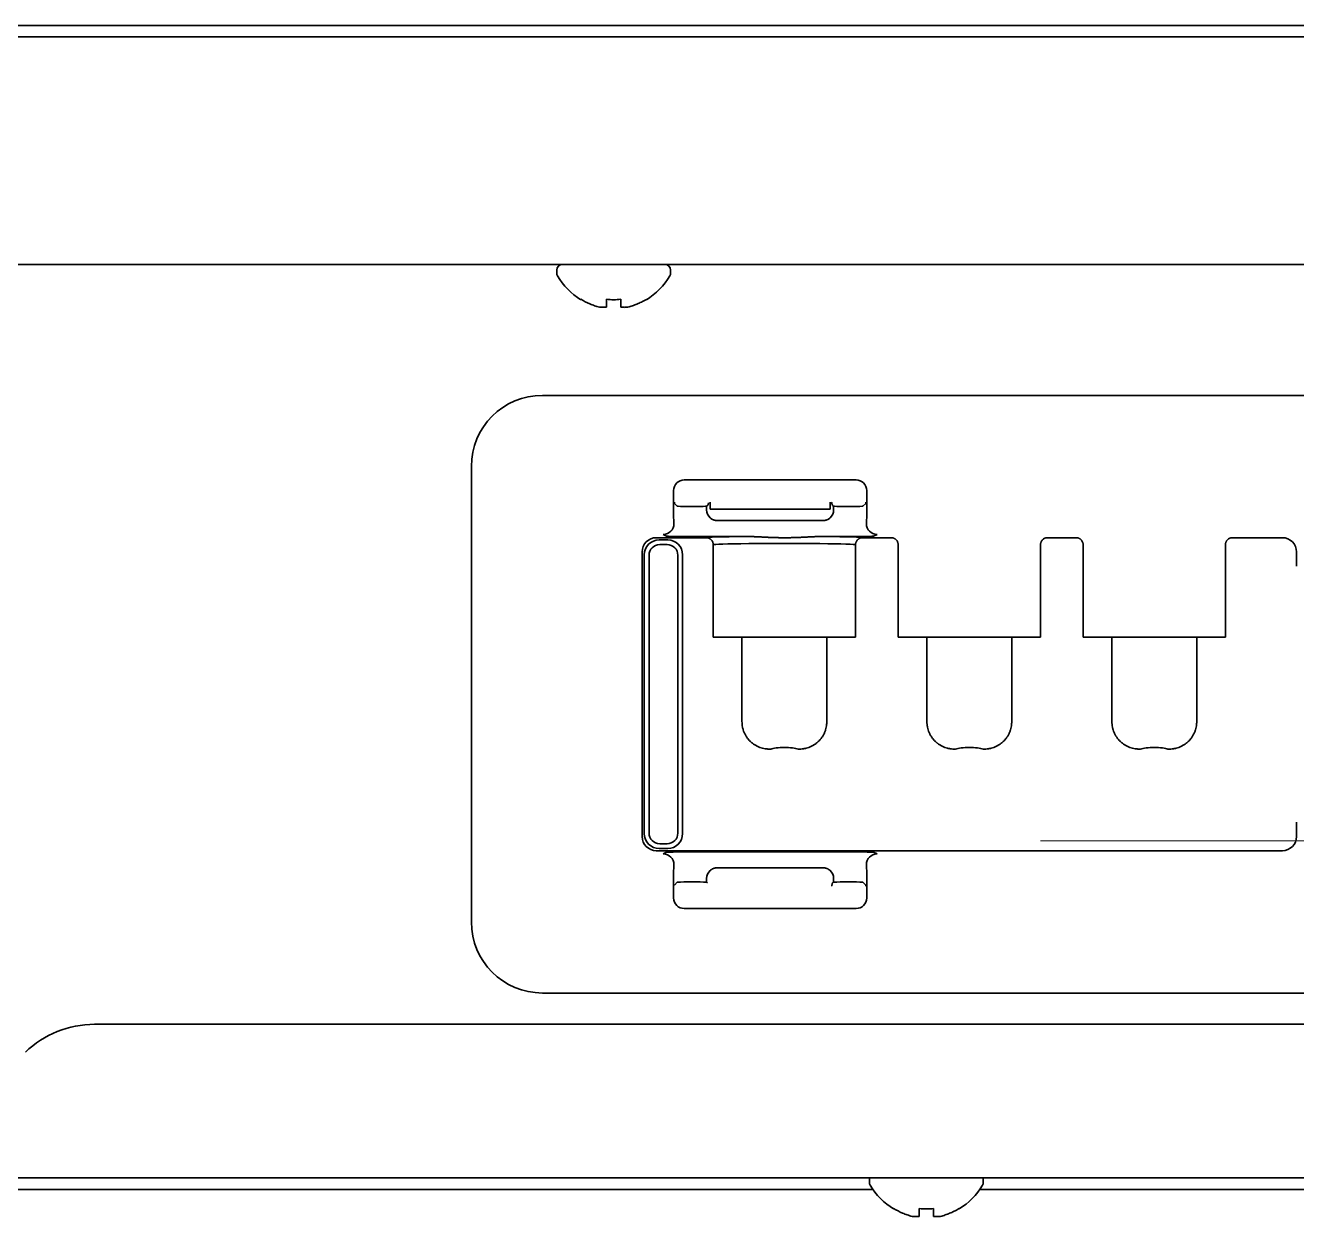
# Model space of a CAD drawing. Extents: x 6569 to 10251, y -294 to 3100.
# Drawn here: x 8892.7 to 8982.1, y 2166.4 to 2250.1 of the extents above; entities that cross this region are included whole.
import ezdxf

# ---------------------------------------------------------------- set-up
doc = ezdxf.new("R2010")
doc.units = 0
doc.header["$LTSCALE"] = 5
doc.layers.get('0').update_dxf_attribs({"linetype": 'CONTINUOUS', "lineweight": 0})
doc.layers.add('1', color=7, linetype='CONTINUOUS', true_color=0xffffff)

msp = doc.modelspace()

# ---------------------------------------------------------------- linework, layer by layer
at = {"color": 1}
msp.add_line((8964.064, 2192.826), (9064.064, 2192.826), dxfattribs=at)
at = {"layer": '1', "color": 7, "linetype": 'Continuous', "lineweight": 35}
for p, q in [((8825.064, 2250.126), (9047.264, 2250.126)), ((8825.064, 2249.326), (9047.264, 2249.326)), ((8823.064, 2233.326), (9048.264, 2233.326)), ((8930.064, 2232.926), (8930.064, 2232.726)), ((8938.064, 2232.726), (8938.064, 2232.926)), ((8931.764, 2230.848), (8931.764, 2230.881)), ((8936.364, 2230.881), (8936.364, 2230.848)), ((8929.064, 2224.126), (8989.064, 2224.126)), ((8924.064, 2187.126), (8924.064, 2219.126)), ((8939.025, 2218.188), (8951.104, 2218.188)), ((8938.275, 2215.853), (8938.275, 2217.439)), ((8938.346, 2216.537), (8938.339, 2216.626)), ((8940.842, 2216.626), (8940.842, 2216.126)), ((8949.287, 2216.126), (8949.287, 2216.626)), ((8951.789, 2216.626), (8951.783, 2216.537)), ((8951.853, 2217.439), (8951.853, 2215.853)), ((8938.346, 2216.537), (8938.539, 2216.343)), ((8939.848, 2216.318), (8939.289, 2216.318)), ((8940.671, 2216.389), (8940.602, 2216.343)), ((8940.602, 2216.343), (8940.602, 2216.076)), ((8940.842, 2216.126), (8940.868, 2216.126)), ((8940.868, 2216.126), (8941.617, 2216.126)), ((8948.512, 2216.126), (8941.617, 2216.126)), ((8948.512, 2216.126), (8949.261, 2216.126)), ((8949.287, 2216.126), (8949.261, 2216.126)), ((8949.527, 2216.343), (8949.458, 2216.389)), ((8949.527, 2216.076), (8949.527, 2216.343)), ((8950.84, 2216.318), (8950.281, 2216.318)), ((8951.783, 2216.537), (8951.59, 2216.343)), ((8941.352, 2215.326), (8941.617, 2215.326)), ((8941.617, 2215.326), (8948.512, 2215.326)), ((8948.512, 2215.326), (8948.777, 2215.326)), ((8940.564, 2214.126), (8937.064, 2214.126)), ((8937.862, 2213.973), (8937.267, 2213.973)), ((8937.79, 2214.235), (8937.552, 2214.353)), ((8943.329, 2214.209), (8939.289, 2214.209)), ((8950.84, 2214.209), (8948.799, 2214.209)), ((8953.564, 2214.126), (8951.564, 2214.126)), ((8952.577, 2214.353), (8952.339, 2214.235)), ((8966.564, 2214.126), (8964.564, 2214.126)), ((8981.064, 2214.126), (8977.564, 2214.126)), ((8936.064, 2213.126), (8936.064, 2193.126)), ((8937.827, 2213.639), (8937.301, 2213.639)), ((8941.064, 2207.128), (8941.064, 2213.626)), ((8951.064, 2207.128), (8951.064, 2213.626)), ((8954.064, 2207.128), (8954.064, 2213.626)), ((8964.064, 2207.128), (8964.064, 2213.626)), ((8967.064, 2207.128), (8967.064, 2213.626)), ((8977.064, 2207.128), (8977.064, 2213.626)), ((8982.064, 2212.126), (8982.064, 2213.126)), ((8936.217, 2212.923), (8936.217, 2193.329)), ((8936.551, 2212.889), (8936.551, 2193.363)), ((8938.577, 2193.363), (8938.577, 2212.889)), ((8938.912, 2193.329), (8938.912, 2212.923)), ((8941.064, 2207.128), (8951.064, 2207.128)), ((8943.085, 2207.128), (8943.085, 2201.203)), ((8949.044, 2207.128), (8949.044, 2201.203)), ((8954.064, 2207.128), (8964.064, 2207.128)), ((8956.085, 2201.203), (8956.085, 2207.128)), ((8962.044, 2207.128), (8962.044, 2201.203)), ((8967.064, 2207.128), (8977.064, 2207.128)), ((8969.085, 2201.203), (8969.085, 2207.128)), ((8975.044, 2201.203), (8975.044, 2207.128)), ((8982.064, 2193.126), (8982.064, 2194.126)), ((8937.301, 2192.613), (8937.827, 2192.613)), ((8937.064, 2192.126), (8981.064, 2192.126)), ((8937.267, 2192.279), (8937.862, 2192.279)), ((8937.552, 2191.899), (8937.79, 2192.018)), ((8939.289, 2192.043), (8950.84, 2192.043)), ((8952.339, 2192.018), (8952.577, 2191.899)), ((8941.617, 2190.926), (8941.352, 2190.926)), ((8948.512, 2190.926), (8941.617, 2190.926)), ((8948.777, 2190.926), (8948.512, 2190.926)), ((8938.275, 2188.814), (8938.275, 2190.399)), ((8938.346, 2189.715), (8938.539, 2189.909)), ((8939.853, 2189.934), (8939.289, 2189.934)), ((8940.602, 2190.176), (8940.602, 2189.909)), ((8940.602, 2189.909), (8940.671, 2189.863)), ((8949.458, 2189.863), (8949.527, 2189.909)), ((8949.527, 2189.909), (8949.527, 2190.176)), ((8950.84, 2189.934), (8950.276, 2189.934)), ((8951.783, 2189.715), (8951.59, 2189.909)), ((8951.853, 2190.399), (8951.853, 2188.814)), ((8951.783, 2189.715), (8951.789, 2189.626)), ((8951.104, 2188.064), (8939.025, 2188.064)), ((8989.064, 2182.126), (8929.064, 2182.126)), ((8897.579, 2179.926), (9047.164, 2179.926)), ((8606.764, 2169.126), (9048.164, 2169.126)), ((8952.044, 2169.026), (8952.044, 2168.826)), ((8960.044, 2168.826), (8960.044, 2169.026)), ((8952.282, 2168.326), (8720.137, 2168.326)), ((9053.364, 2168.326), (8959.799, 2168.326)), ((8953.744, 2166.948), (8953.744, 2166.981)), ((8958.344, 2166.981), (8958.344, 2166.948))]:
    msp.add_line(p, q, dxfattribs=at)
for centre, radius, start, end in [((8930.464, 2232.926), 0.4, 90, 180), ((8930.464, 2232.726), 0.4, 180, 210.30118), ((8937.664, 2232.926), 0.4, 0, 90), ((8937.664, 2232.726), 0.4, 329.69882, 0), ((8934.263, 2234.946), 4.8, 210.30118, 238.62729), ((8933.865, 2234.946), 4.8, 301.37271, 329.69882), ((8929.064, 2219.126), 5, 90, 180), ((8937.064, 2213.126), 1, 90, 180), ((8981.064, 2213.126), 1, 0, 90), ((8937.064, 2193.126), 1, 180, 270), ((8981.064, 2193.126), 1, 270, 0), ((8929.064, 2187.126), 5, 180, 270), ((8897.579, 2172.926), 7, 90, 133.94552), ((8952.444, 2169.026), 0.4, 165.52136, 180), ((8952.444, 2168.826), 0.4, 180, 210.30118), ((8956.243, 2171.046), 4.8, 210.30118, 238.62729), ((8955.845, 2171.046), 4.8, 301.37271, 329.69882), ((8959.644, 2168.826), 0.4, 329.69882, 0), ((8959.644, 2169.026), 0.4, 0, 14.47864)]:
    msp.add_arc(centre, radius, start, end, dxfattribs=at)
for centre, major_axis, ratio, start_param, end_param in [((8939.027, 2217.437), (0.532, -0.532), 0.996359, 2.356803, 3.926382), ((8951.102, 2217.437), (-0.532, -0.532), 0.996359, 2.356803, 3.926382), ((8938.302, 2215.853), (0, -0.75), 0.034921, 4.712389, 6.265732), ((8939.289, 2216.344), (0.75, 0), 0.034921, 3.176499, 4.712389), ((8939.848, 2216.345), (0.755, 0), 0.034921, 4.712389, 6.230825), ((8941.355, 2216.076), (0.753, 0), 0.995884, 3.141593, 3.977903), ((8948.774, 2216.076), (0.753, 0), 0.995884, 5.446875, 6.283185), ((8950.281, 2216.345), (0.755, 0), 0.034921, 3.193953, 4.712389), ((8950.84, 2216.344), (0.75, 0), 0.034921, 4.712389, 6.248279), ((8951.827, 2215.853), (0, -0.75), 0.034921, 0.017453, 1.570796), ((8937.552, 2215.103), (-0.335, -0.671), 0.999239, 0.46383, 2.034018), ((8952.577, 2215.103), (0.335, -0.671), 0.999239, 4.249168, 5.819355), ((8937.267, 2212.923), (-0.743, 0.743), 0.999695, 5.497939, 7.068431), ((8939.289, 2214.235), (1.5, 0), 0.017455, 3.176499, 4.712389), ((8937.861, 2212.923), (0.743, 0.743), 0.999695, 5.497939, 7.068431), ((8946.064, 2214.126), (5.5, 0), 0.017455, 2.091232, 3.140006), ((8946.064, 2214.126), (5.5, 0), 0.017455, 0.001587, 1.050361), ((8950.84, 2214.235), (1.5, 0), 0.017455, 4.712389, 6.248279), ((8937.301, 2212.889), (0.53, 0.53), 0.999695, 0.78555, 2.356042), ((8937.827, 2212.889), (0.53, -0.53), 0.999695, 0.78555, 2.356042), ((8946.064, 2213.626), (5, 0), 0.019201, 0, 3.141593), ((8946.064, 2199.187), (1.074, 0), 0.176327, 0.462409, 2.679184), ((8959.064, 2199.187), (1.074, 0), 0.176327, 0.462409, 2.679184), ((8972.064, 2199.187), (1.074, 0), 0.176327, 0.462409, 2.679184), ((8937.267, 2193.329), (-0.743, -0.743), 0.999695, 5.497939, 7.068431), ((8937.301, 2193.363), (-0.53, 0.53), 0.999695, 0.78555, 2.356042), ((8937.827, 2193.363), (-0.53, -0.53), 0.999695, 0.78555, 2.356042), ((8937.861, 2193.329), (0.743, -0.743), 0.999695, 5.497939, 7.068431), ((8937.552, 2191.149), (-0.335, 0.671), 0.999239, 4.249168, 5.819355), ((8939.289, 2192.017), (1.5, 0), 0.017455, 1.570796, 3.106686), ((8950.84, 2192.017), (1.5, 0), 0.017455, 0.034907, 1.570796), ((8952.577, 2191.149), (0.335, 0.671), 0.999239, 0.46383, 2.034018), ((8938.302, 2190.399), (0, -0.75), 0.034921, 3.159046, 4.712389), ((8941.355, 2190.176), (0.753, 0), 0.995902, 2.301583, 3.141593), ((8948.774, 2190.176), (0.753, 0), 0.995902, 0, 0.84001), ((8951.827, 2190.399), (0, -0.75), 0.034921, 1.570796, 3.124139), ((8939.289, 2189.908), (0.75, 0), 0.034921, 1.570796, 3.106686), ((8939.853, 2189.908), (0.75, 0), 0.034921, 0.05236, 1.570796), ((8950.276, 2189.908), (0.75, 0), 0.034921, 1.570796, 3.089233), ((8950.84, 2189.908), (0.75, 0), 0.034921, 0.034907, 1.570796), ((8939.027, 2188.815), (-0.532, -0.532), 0.996359, 5.498396, 7.067974), ((8951.102, 2188.815), (0.532, -0.532), 0.996359, 5.498396, 7.067974)]:
    msp.add_ellipse(centre, major_axis=major_axis, ratio=ratio, start_param=start_param, end_param=end_param, dxfattribs=at)
for points, knots in [([(8931.764, 2230.881), (8931.967, 2230.757), (8932.177, 2230.649), (8932.502, 2230.511), (8932.612, 2230.469), (8932.836, 2230.393), (8932.949, 2230.36), (8933.064, 2230.33)], [0, 0, 0, 0, 0.5, 0.5, 0.75, 0.75, 1, 1, 1, 1]), ([(8934.564, 2230.881), (8934.564, 2230.757), (8934.564, 2230.649), (8934.564, 2230.511), (8934.564, 2230.469), (8934.564, 2230.393), (8934.564, 2230.36), (8934.564, 2230.33)], [0, 0, 0, 0, 0.5, 0.5, 0.75, 0.75, 1, 1, 1, 1]), ([(8949.458, 2216.389), (8949.45, 2216.394), (8949.443, 2216.405), (8949.428, 2216.438), (8949.421, 2216.461), (8949.41, 2216.502), (8949.407, 2216.517), (8949.399, 2216.55), (8949.396, 2216.567), (8949.39, 2216.597), (8949.388, 2216.609), (8949.385, 2216.622)], [0, 0, 0, 0, 0.301376, 0.301376, 0.602751, 0.602751, 0.753439, 0.753439, 0.904127, 0.904127, 1, 1, 1, 1]), ([(8940.736, 2216.584), (8940.736, 2216.583), (8940.732, 2216.562), (8940.723, 2216.522), (8940.711, 2216.471), (8940.697, 2216.43), (8940.684, 2216.402), (8940.675, 2216.392), (8940.671, 2216.389)], [0, 0, 0, 0, 0.005451, 0.204361, 0.403271, 0.60218, 0.80109, 1, 1, 1, 1]), ([(8940.85, 2215.519), (8940.867, 2215.504), (8940.885, 2215.489), (8940.922, 2215.462), (8940.941, 2215.449), (8941, 2215.413), (8941.041, 2215.393), (8941.094, 2215.372), (8941.105, 2215.368), (8941.127, 2215.361), (8941.16, 2215.351), (8941.193, 2215.343), (8941.26, 2215.33), (8941.306, 2215.326), (8941.352, 2215.326)], [0, 0, 0, 0, 0.125, 0.125, 0.25, 0.25, 0.5, 0.5, 0.5625, 0.5625, 0.625, 0.75, 0.75, 1, 1, 1, 1]), ([(8948.783, 2215.326), (8948.794, 2215.326), (8948.806, 2215.327), (8948.828, 2215.328), (8948.84, 2215.329), (8948.874, 2215.332), (8948.918, 2215.339), (8948.973, 2215.352), (8949.005, 2215.362), (8949.027, 2215.369), (8949.038, 2215.373), (8949.091, 2215.394), (8949.131, 2215.414), (8949.189, 2215.449), (8949.207, 2215.462), (8949.244, 2215.49), (8949.261, 2215.504), (8949.278, 2215.519)], [0, 0, 0, 0, 0.0625, 0.0625, 0.125, 0.125, 0.25, 0.375, 0.4375, 0.4375, 0.5, 0.5, 0.75, 0.75, 0.875, 0.875, 1, 1, 1, 1]), ([(8941.064, 2213.626), (8941.064, 2213.659), (8941.061, 2213.692), (8941.052, 2213.739), (8941.048, 2213.755), (8941.038, 2213.787), (8941.033, 2213.802), (8941.014, 2213.848), (8940.998, 2213.876), (8940.971, 2213.917), (8940.961, 2213.93), (8940.941, 2213.956), (8940.93, 2213.968), (8940.895, 2214.003), (8940.87, 2214.023), (8940.829, 2214.051), (8940.815, 2214.059), (8940.786, 2214.075), (8940.756, 2214.089), (8940.726, 2214.1), (8940.694, 2214.109), (8940.678, 2214.113), (8940.63, 2214.123), (8940.597, 2214.126), (8940.564, 2214.126)], [0, 0, 0, 0, 0.125, 0.125, 0.1875, 0.1875, 0.25, 0.25, 0.375, 0.375, 0.4375, 0.4375, 0.5, 0.5, 0.625, 0.625, 0.6875, 0.6875, 0.75, 0.8125, 0.8125, 0.875, 0.875, 1, 1, 1, 1]), ([(8946.062, 2214.122), (8946.033, 2214.122), (8945.974, 2214.122), (8945.886, 2214.123), (8945.798, 2214.124), (8945.71, 2214.125), (8945.621, 2214.127), (8945.533, 2214.129), (8945.443, 2214.131), (8945.354, 2214.134), (8945.265, 2214.137), (8945.175, 2214.14), (8945.085, 2214.144), (8944.995, 2214.148), (8944.904, 2214.152), (8944.813, 2214.156), (8944.722, 2214.16), (8944.641, 2214.164), (8944.569, 2214.168), (8944.506, 2214.171), (8944.445, 2214.174), (8944.385, 2214.177), (8944.325, 2214.18), (8944.266, 2214.182), (8944.207, 2214.185), (8944.15, 2214.188), (8944.093, 2214.19), (8944.037, 2214.193), (8943.982, 2214.195), (8943.927, 2214.197), (8943.874, 2214.199), (8943.821, 2214.201), (8943.768, 2214.202), (8943.717, 2214.204), (8943.666, 2214.205), (8943.616, 2214.207), (8943.566, 2214.208), (8943.518, 2214.208), (8943.47, 2214.209), (8943.422, 2214.209), (8943.376, 2214.209), (8943.345, 2214.209), (8943.329, 2214.209)], [0, 0, 0, 0, 0.031567, 0.063213, 0.094945, 0.126766, 0.158683, 0.1907, 0.222824, 0.25506, 0.287412, 0.319888, 0.352493, 0.385232, 0.418112, 0.451138, 0.484317, 0.517655, 0.54066, 0.563411, 0.585907, 0.608148, 0.630137, 0.651871, 0.673353, 0.694581, 0.715557, 0.736281, 0.756752, 0.776972, 0.796939, 0.816655, 0.836119, 0.855332, 0.874294, 0.893005, 0.911465, 0.929673, 0.947631, 0.965338, 0.982794, 1, 1, 1, 1]), ([(8948.799, 2214.209), (8948.786, 2214.209), (8948.759, 2214.209), (8948.718, 2214.209), (8948.677, 2214.209), (8948.636, 2214.209), (8948.596, 2214.208), (8948.555, 2214.208), (8948.514, 2214.207), (8948.473, 2214.206), (8948.433, 2214.205), (8948.392, 2214.204), (8948.351, 2214.202), (8948.31, 2214.201), (8948.27, 2214.199), (8948.229, 2214.198), (8948.188, 2214.196), (8948.147, 2214.195), (8948.106, 2214.193), (8948.065, 2214.191), (8948.025, 2214.189), (8947.984, 2214.187), (8947.943, 2214.185), (8947.902, 2214.183), (8947.861, 2214.181), (8947.82, 2214.179), (8947.779, 2214.177), (8947.738, 2214.175), (8947.697, 2214.173), (8947.656, 2214.171), (8947.615, 2214.169), (8947.573, 2214.167), (8947.532, 2214.165), (8947.491, 2214.163), (8947.45, 2214.161), (8947.409, 2214.159), (8947.367, 2214.157), (8947.326, 2214.155), (8947.284, 2214.153), (8947.243, 2214.151), (8947.202, 2214.149), (8947.16, 2214.147), (8947.118, 2214.145), (8947.077, 2214.144), (8947.035, 2214.142), (8946.993, 2214.14), (8946.952, 2214.139), (8946.91, 2214.137), (8946.868, 2214.136), (8946.826, 2214.135), (8946.784, 2214.133), (8946.742, 2214.132), (8946.7, 2214.131), (8946.658, 2214.13), (8946.616, 2214.129), (8946.573, 2214.128), (8946.531, 2214.127), (8946.489, 2214.126), (8946.446, 2214.125), (8946.404, 2214.125), (8946.361, 2214.124), (8946.319, 2214.123), (8946.276, 2214.123), (8946.234, 2214.123), (8946.191, 2214.122), (8946.148, 2214.122), (8946.105, 2214.122), (8946.077, 2214.122), (8946.062, 2214.122)], [0, 0, 0, 0, 0.015275, 0.030535, 0.04578, 0.061009, 0.076225, 0.091427, 0.106616, 0.121793, 0.136957, 0.15211, 0.167253, 0.182384, 0.197506, 0.212619, 0.227723, 0.242819, 0.257908, 0.272989, 0.288065, 0.303134, 0.318199, 0.333259, 0.348315, 0.363367, 0.378417, 0.393464, 0.40851, 0.423555, 0.438599, 0.453643, 0.468688, 0.483734, 0.498782, 0.513833, 0.528886, 0.543943, 0.559004, 0.574069, 0.58914, 0.604217, 0.6193, 0.634389, 0.649487, 0.664592, 0.679705, 0.694828, 0.70996, 0.725103, 0.740256, 0.75542, 0.770596, 0.785784, 0.800985, 0.8162, 0.831428, 0.846671, 0.861928, 0.877201, 0.89249, 0.907795, 0.923117, 0.938457, 0.953814, 0.96919, 0.984585, 1, 1, 1, 1]), ([(8951.564, 2214.126), (8951.531, 2214.126), (8951.499, 2214.123), (8951.451, 2214.113), (8951.435, 2214.109), (8951.404, 2214.1), (8951.388, 2214.094), (8951.343, 2214.076), (8951.314, 2214.06), (8951.273, 2214.033), (8951.26, 2214.023), (8951.235, 2214.002), (8951.222, 2213.991), (8951.188, 2213.957), (8951.167, 2213.932), (8951.14, 2213.891), (8951.131, 2213.876), (8951.116, 2213.848), (8951.102, 2213.818), (8951.091, 2213.787), (8951.081, 2213.756), (8951.077, 2213.74), (8951.068, 2213.692), (8951.064, 2213.659), (8951.064, 2213.626)], [0, 0, 0, 0, 0.125, 0.125, 0.1875, 0.1875, 0.25, 0.25, 0.375, 0.375, 0.4375, 0.4375, 0.5, 0.5, 0.625, 0.625, 0.6875, 0.6875, 0.75, 0.8125, 0.8125, 0.875, 0.875, 1, 1, 1, 1]), ([(8954.064, 2213.626), (8954.064, 2213.659), (8954.061, 2213.692), (8954.052, 2213.739), (8954.048, 2213.755), (8954.038, 2213.787), (8954.033, 2213.802), (8954.014, 2213.848), (8953.998, 2213.876), (8953.971, 2213.917), (8953.961, 2213.93), (8953.941, 2213.956), (8953.93, 2213.968), (8953.895, 2214.003), (8953.87, 2214.023), (8953.829, 2214.051), (8953.815, 2214.059), (8953.786, 2214.075), (8953.756, 2214.089), (8953.726, 2214.1), (8953.694, 2214.109), (8953.678, 2214.113), (8953.63, 2214.123), (8953.597, 2214.126), (8953.564, 2214.126)], [0, 0, 0, 0, 0.125, 0.125, 0.1875, 0.1875, 0.25, 0.25, 0.375, 0.375, 0.4375, 0.4375, 0.5, 0.5, 0.625, 0.625, 0.6875, 0.6875, 0.75, 0.8125, 0.8125, 0.875, 0.875, 1, 1, 1, 1]), ([(8964.564, 2214.126), (8964.531, 2214.126), (8964.499, 2214.123), (8964.451, 2214.113), (8964.435, 2214.109), (8964.404, 2214.1), (8964.388, 2214.094), (8964.343, 2214.076), (8964.314, 2214.06), (8964.273, 2214.033), (8964.26, 2214.023), (8964.235, 2214.002), (8964.222, 2213.991), (8964.188, 2213.957), (8964.167, 2213.932), (8964.14, 2213.891), (8964.131, 2213.876), (8964.116, 2213.848), (8964.102, 2213.818), (8964.091, 2213.787), (8964.081, 2213.756), (8964.077, 2213.74), (8964.068, 2213.692), (8964.064, 2213.659), (8964.064, 2213.626)], [0, 0, 0, 0, 0.125, 0.125, 0.1875, 0.1875, 0.25, 0.25, 0.375, 0.375, 0.4375, 0.4375, 0.5, 0.5, 0.625, 0.625, 0.6875, 0.6875, 0.75, 0.8125, 0.8125, 0.875, 0.875, 1, 1, 1, 1]), ([(8967.064, 2213.626), (8967.064, 2213.659), (8967.061, 2213.692), (8967.052, 2213.739), (8967.048, 2213.755), (8967.038, 2213.787), (8967.033, 2213.802), (8967.014, 2213.848), (8966.998, 2213.876), (8966.971, 2213.917), (8966.961, 2213.93), (8966.941, 2213.956), (8966.93, 2213.968), (8966.895, 2214.003), (8966.87, 2214.023), (8966.829, 2214.051), (8966.815, 2214.059), (8966.786, 2214.075), (8966.756, 2214.089), (8966.726, 2214.1), (8966.694, 2214.109), (8966.678, 2214.113), (8966.63, 2214.123), (8966.597, 2214.126), (8966.564, 2214.126)], [0, 0, 0, 0, 0.125, 0.125, 0.1875, 0.1875, 0.25, 0.25, 0.375, 0.375, 0.4375, 0.4375, 0.5, 0.5, 0.625, 0.625, 0.6875, 0.6875, 0.75, 0.8125, 0.8125, 0.875, 0.875, 1, 1, 1, 1]), ([(8977.564, 2214.126), (8977.531, 2214.126), (8977.499, 2214.123), (8977.451, 2214.113), (8977.435, 2214.109), (8977.404, 2214.1), (8977.388, 2214.094), (8977.343, 2214.076), (8977.314, 2214.06), (8977.273, 2214.033), (8977.26, 2214.023), (8977.235, 2214.002), (8977.222, 2213.991), (8977.188, 2213.957), (8977.167, 2213.932), (8977.14, 2213.891), (8977.131, 2213.876), (8977.116, 2213.848), (8977.102, 2213.818), (8977.091, 2213.787), (8977.081, 2213.756), (8977.077, 2213.74), (8977.068, 2213.692), (8977.064, 2213.659), (8977.064, 2213.626)], [0, 0, 0, 0, 0.125, 0.125, 0.1875, 0.1875, 0.25, 0.25, 0.375, 0.375, 0.4375, 0.4375, 0.5, 0.5, 0.625, 0.625, 0.6875, 0.6875, 0.75, 0.8125, 0.8125, 0.875, 0.875, 1, 1, 1, 1]), ([(8945.103, 2199.272), (8945.039, 2199.27), (8944.974, 2199.27), (8944.876, 2199.276), (8944.843, 2199.278), (8944.779, 2199.285), (8944.746, 2199.289), (8944.65, 2199.303), (8944.587, 2199.316), (8944.462, 2199.348), (8944.4, 2199.367), (8944.308, 2199.401), (8944.278, 2199.413), (8944.217, 2199.438), (8944.187, 2199.452), (8944.099, 2199.495), (8944.042, 2199.527), (8943.931, 2199.595), (8943.878, 2199.633), (8943.8, 2199.693), (8943.775, 2199.714), (8943.725, 2199.757), (8943.701, 2199.778), (8943.63, 2199.846), (8943.541, 2199.94), (8943.462, 2200.043), (8943.406, 2200.124), (8943.388, 2200.151), (8943.362, 2200.193), (8943.354, 2200.207), (8943.338, 2200.236), (8943.297, 2200.307), (8943.234, 2200.439), (8943.189, 2200.561), (8943.161, 2200.654), (8943.152, 2200.685), (8943.136, 2200.748), (8943.128, 2200.781), (8943.096, 2200.942), (8943.084, 2201.072), (8943.085, 2201.203)], [0, 0, 0, 0, 0.0625, 0.0625, 0.09375, 0.09375, 0.125, 0.125, 0.1875, 0.1875, 0.25, 0.25, 0.28125, 0.28125, 0.3125, 0.3125, 0.375, 0.375, 0.4375, 0.4375, 0.46875, 0.46875, 0.5, 0.5, 0.5625, 0.625, 0.625, 0.65625, 0.65625, 0.671875, 0.671875, 0.6875, 0.75, 0.8125, 0.8125, 0.84375, 0.84375, 0.875, 0.875, 1, 1, 1, 1]), ([(8949.044, 2201.203), (8949.044, 2201.171), (8949.044, 2201.138), (8949.041, 2201.072), (8949.038, 2201.039), (8949.029, 2200.942), (8949.01, 2200.813), (8948.978, 2200.688), (8948.95, 2200.594), (8948.939, 2200.563), (8948.917, 2200.502), (8948.905, 2200.471), (8948.867, 2200.38), (8948.81, 2200.263), (8948.742, 2200.152), (8948.686, 2200.071), (8948.667, 2200.045), (8948.627, 2199.993), (8948.606, 2199.967), (8948.542, 2199.892), (8948.453, 2199.798), (8948.354, 2199.713), (8948.252, 2199.633), (8948.198, 2199.596), (8948.114, 2199.544), (8948.086, 2199.527), (8948.029, 2199.496), (8948, 2199.481), (8947.912, 2199.438), (8947.853, 2199.412), (8947.731, 2199.368), (8947.669, 2199.349), (8947.574, 2199.324), (8947.542, 2199.317), (8947.478, 2199.304), (8947.446, 2199.298), (8947.349, 2199.284), (8947.284, 2199.277), (8947.155, 2199.27), (8947.09, 2199.27), (8947.025, 2199.272)], [0, 0, 0, 0, 0.03125, 0.03125, 0.0625, 0.0625, 0.125, 0.1875, 0.1875, 0.21875, 0.21875, 0.25, 0.25, 0.3125, 0.375, 0.375, 0.40625, 0.40625, 0.4375, 0.4375, 0.5, 0.5625, 0.5625, 0.625, 0.625, 0.65625, 0.65625, 0.6875, 0.6875, 0.75, 0.75, 0.8125, 0.8125, 0.84375, 0.84375, 0.875, 0.875, 0.9375, 0.9375, 1, 1, 1, 1]), ([(8958.103, 2199.272), (8958.039, 2199.27), (8957.974, 2199.27), (8957.845, 2199.277), (8957.78, 2199.284), (8957.683, 2199.298), (8957.651, 2199.304), (8957.587, 2199.317), (8957.555, 2199.324), (8957.46, 2199.348), (8957.397, 2199.368), (8957.305, 2199.402), (8957.274, 2199.414), (8957.214, 2199.44), (8957.185, 2199.453), (8957.097, 2199.496), (8957.04, 2199.527), (8956.93, 2199.596), (8956.877, 2199.633), (8956.813, 2199.683), (8956.8, 2199.693), (8956.774, 2199.714), (8956.762, 2199.725), (8956.724, 2199.757), (8956.7, 2199.779), (8956.63, 2199.846), (8956.54, 2199.941), (8956.461, 2200.044), (8956.406, 2200.124), (8956.388, 2200.151), (8956.354, 2200.207), (8956.337, 2200.236), (8956.29, 2200.322), (8956.233, 2200.439), (8956.167, 2200.622), (8956.135, 2200.748), (8956.116, 2200.845), (8956.11, 2200.877), (8956.1, 2200.942), (8956.096, 2200.975), (8956.087, 2201.072), (8956.084, 2201.138), (8956.085, 2201.203)], [0, 0, 0, 0, 0.0625, 0.0625, 0.125, 0.125, 0.15625, 0.15625, 0.1875, 0.1875, 0.25, 0.25, 0.28125, 0.28125, 0.3125, 0.3125, 0.375, 0.375, 0.4375, 0.4375, 0.453125, 0.453125, 0.46875, 0.46875, 0.5, 0.5, 0.5625, 0.625, 0.625, 0.65625, 0.65625, 0.6875, 0.6875, 0.75, 0.8125, 0.875, 0.875, 0.90625, 0.90625, 0.9375, 0.9375, 1, 1, 1, 1]), ([(8962.044, 2201.203), (8962.044, 2201.171), (8962.044, 2201.138), (8962.041, 2201.072), (8962.038, 2201.039), (8962.029, 2200.942), (8962.01, 2200.813), (8961.978, 2200.688), (8961.95, 2200.594), (8961.939, 2200.563), (8961.917, 2200.502), (8961.905, 2200.471), (8961.867, 2200.38), (8961.81, 2200.263), (8961.742, 2200.152), (8961.686, 2200.071), (8961.667, 2200.045), (8961.627, 2199.993), (8961.606, 2199.967), (8961.542, 2199.892), (8961.453, 2199.798), (8961.354, 2199.713), (8961.252, 2199.633), (8961.198, 2199.596), (8961.114, 2199.544), (8961.086, 2199.527), (8961.029, 2199.496), (8961, 2199.481), (8960.912, 2199.438), (8960.853, 2199.412), (8960.731, 2199.368), (8960.669, 2199.349), (8960.574, 2199.324), (8960.542, 2199.317), (8960.478, 2199.304), (8960.446, 2199.298), (8960.349, 2199.284), (8960.284, 2199.277), (8960.155, 2199.27), (8960.09, 2199.27), (8960.025, 2199.272)], [0, 0, 0, 0, 0.03125, 0.03125, 0.0625, 0.0625, 0.125, 0.1875, 0.1875, 0.21875, 0.21875, 0.25, 0.25, 0.3125, 0.375, 0.375, 0.40625, 0.40625, 0.4375, 0.4375, 0.5, 0.5625, 0.5625, 0.625, 0.625, 0.65625, 0.65625, 0.6875, 0.6875, 0.75, 0.75, 0.8125, 0.8125, 0.84375, 0.84375, 0.875, 0.875, 0.9375, 0.9375, 1, 1, 1, 1]), ([(8971.103, 2199.272), (8971.039, 2199.27), (8970.974, 2199.27), (8970.876, 2199.276), (8970.843, 2199.278), (8970.779, 2199.285), (8970.746, 2199.289), (8970.65, 2199.303), (8970.587, 2199.316), (8970.462, 2199.348), (8970.4, 2199.367), (8970.308, 2199.401), (8970.278, 2199.413), (8970.217, 2199.438), (8970.187, 2199.452), (8970.099, 2199.495), (8970.042, 2199.527), (8969.931, 2199.595), (8969.878, 2199.633), (8969.8, 2199.693), (8969.775, 2199.714), (8969.725, 2199.757), (8969.701, 2199.778), (8969.63, 2199.846), (8969.541, 2199.94), (8969.462, 2200.043), (8969.406, 2200.124), (8969.388, 2200.151), (8969.363, 2200.193), (8969.354, 2200.207), (8969.338, 2200.236), (8969.297, 2200.307), (8969.234, 2200.439), (8969.189, 2200.561), (8969.161, 2200.654), (8969.152, 2200.685), (8969.136, 2200.748), (8969.128, 2200.781), (8969.096, 2200.942), (8969.084, 2201.072), (8969.085, 2201.203)], [0, 0, 0, 0, 0.0625, 0.0625, 0.09375, 0.09375, 0.125, 0.125, 0.1875, 0.1875, 0.25, 0.25, 0.28125, 0.28125, 0.3125, 0.3125, 0.375, 0.375, 0.4375, 0.4375, 0.46875, 0.46875, 0.5, 0.5, 0.5625, 0.625, 0.625, 0.65625, 0.65625, 0.671875, 0.671875, 0.6875, 0.75, 0.8125, 0.8125, 0.84375, 0.84375, 0.875, 0.875, 1, 1, 1, 1]), ([(8975.044, 2201.203), (8975.044, 2201.171), (8975.044, 2201.138), (8975.041, 2201.072), (8975.038, 2201.039), (8975.029, 2200.942), (8975.01, 2200.813), (8974.978, 2200.688), (8974.95, 2200.594), (8974.939, 2200.563), (8974.917, 2200.502), (8974.905, 2200.471), (8974.867, 2200.38), (8974.81, 2200.263), (8974.742, 2200.152), (8974.686, 2200.071), (8974.667, 2200.045), (8974.627, 2199.993), (8974.606, 2199.967), (8974.542, 2199.892), (8974.453, 2199.798), (8974.354, 2199.713), (8974.252, 2199.633), (8974.198, 2199.596), (8974.114, 2199.544), (8974.086, 2199.527), (8974.029, 2199.496), (8974, 2199.481), (8973.912, 2199.438), (8973.853, 2199.412), (8973.731, 2199.368), (8973.669, 2199.349), (8973.574, 2199.324), (8973.542, 2199.317), (8973.478, 2199.304), (8973.446, 2199.298), (8973.349, 2199.284), (8973.284, 2199.277), (8973.155, 2199.27), (8973.09, 2199.27), (8973.025, 2199.272)], [0, 0, 0, 0, 0.03125, 0.03125, 0.0625, 0.0625, 0.125, 0.1875, 0.1875, 0.21875, 0.21875, 0.25, 0.25, 0.3125, 0.375, 0.375, 0.40625, 0.40625, 0.4375, 0.4375, 0.5, 0.5625, 0.5625, 0.625, 0.625, 0.65625, 0.65625, 0.6875, 0.6875, 0.75, 0.75, 0.8125, 0.8125, 0.84375, 0.84375, 0.875, 0.875, 0.9375, 0.9375, 1, 1, 1, 1]), ([(8941.352, 2190.926), (8941.329, 2190.926), (8941.306, 2190.925), (8941.261, 2190.921), (8941.216, 2190.915), (8941.172, 2190.904), (8941.139, 2190.895), (8941.128, 2190.892), (8941.106, 2190.885), (8941.095, 2190.881), (8941.042, 2190.86), (8941.001, 2190.84), (8940.943, 2190.805), (8940.924, 2190.792), (8940.887, 2190.765), (8940.869, 2190.75), (8940.852, 2190.735)], [0, 0, 0, 0, 0.125, 0.125, 0.25, 0.375, 0.375, 0.4375, 0.4375, 0.5, 0.5, 0.75, 0.75, 0.875, 0.875, 1, 1, 1, 1]), ([(8949.277, 2190.735), (8949.259, 2190.75), (8949.241, 2190.765), (8949.205, 2190.792), (8949.186, 2190.805), (8949.128, 2190.84), (8949.087, 2190.86), (8949.033, 2190.881), (8949.023, 2190.885), (8949.001, 2190.892), (8948.968, 2190.902), (8948.935, 2190.91), (8948.868, 2190.922), (8948.823, 2190.926), (8948.777, 2190.926)], [0, 0, 0, 0, 0.125, 0.125, 0.25, 0.25, 0.5, 0.5, 0.5625, 0.5625, 0.625, 0.75, 0.75, 1, 1, 1, 1]), ([(8949.385, 2189.628), (8949.388, 2189.642), (8949.394, 2189.678), (8949.405, 2189.731), (8949.418, 2189.781), (8949.431, 2189.822), (8949.445, 2189.85), (8949.453, 2189.86), (8949.458, 2189.863)], [0, 0, 0, 0, 0.114241, 0.291393, 0.468545, 0.645696, 0.822848, 1, 1, 1, 1]), ([(8953.744, 2166.981), (8953.947, 2166.857), (8954.157, 2166.749), (8954.482, 2166.611), (8954.592, 2166.569), (8954.815, 2166.493), (8954.929, 2166.46), (8955.044, 2166.43)], [0, 0, 0, 0, 0.5, 0.5, 0.75, 0.75, 1, 1, 1, 1]), ([(8956.544, 2166.981), (8956.544, 2166.857), (8956.544, 2166.749), (8956.544, 2166.611), (8956.544, 2166.569), (8956.544, 2166.493), (8956.544, 2166.46), (8956.544, 2166.43)], [0, 0, 0, 0, 0.5, 0.5, 0.75, 0.75, 1, 1, 1, 1])]:
    msp.add_open_spline(points, degree=3, knots=knots, dxfattribs=at)
for points in [[(8933.064, 2230.33), (8933.088, 2230.327), (8933.136, 2230.322), (8933.207, 2230.317), (8933.278, 2230.314), (8933.35, 2230.314), (8933.421, 2230.317), (8933.493, 2230.322), (8933.54, 2230.327), (8933.564, 2230.33)], [(8933.564, 2230.33), (8933.564, 2230.344), (8933.564, 2230.374), (8933.564, 2230.425), (8933.564, 2230.481), (8933.564, 2230.542), (8933.564, 2230.608), (8933.564, 2230.683), (8933.564, 2230.77), (8933.564, 2230.842), (8933.564, 2230.881)], [(8933.564, 2230.881), (8933.731, 2230.859), (8934.064, 2230.837), (8934.398, 2230.859), (8934.564, 2230.881)], [(8934.564, 2230.33), (8934.59, 2230.327), (8934.642, 2230.321), (8934.715, 2230.316), (8934.787, 2230.314), (8934.857, 2230.314), (8934.926, 2230.317), (8934.995, 2230.322), (8935.041, 2230.327), (8935.064, 2230.33)], [(8935.064, 2230.33), (8935.119, 2230.344), (8935.227, 2230.374), (8935.388, 2230.425), (8935.547, 2230.481), (8935.703, 2230.542), (8935.854, 2230.608), (8936.011, 2230.683), (8936.177, 2230.77), (8936.3, 2230.842), (8936.364, 2230.881)], [(8955.544, 2166.43), (8955.544, 2166.444), (8955.544, 2166.474), (8955.544, 2166.525), (8955.544, 2166.581), (8955.544, 2166.642), (8955.544, 2166.708), (8955.544, 2166.783), (8955.544, 2166.87), (8955.544, 2166.942), (8955.544, 2166.981)], [(8955.544, 2166.981), (8955.711, 2166.959), (8956.044, 2166.937), (8956.378, 2166.959), (8956.544, 2166.981)], [(8957.044, 2166.43), (8957.099, 2166.444), (8957.207, 2166.474), (8957.368, 2166.525), (8957.527, 2166.581), (8957.682, 2166.642), (8957.834, 2166.708), (8957.991, 2166.783), (8958.157, 2166.87), (8958.28, 2166.942), (8958.344, 2166.981)], [(8955.044, 2166.43), (8955.068, 2166.427), (8955.115, 2166.422), (8955.187, 2166.417), (8955.258, 2166.414), (8955.33, 2166.414), (8955.401, 2166.417), (8955.473, 2166.422), (8955.52, 2166.427), (8955.544, 2166.43)], [(8956.544, 2166.43), (8956.57, 2166.427), (8956.622, 2166.421), (8956.695, 2166.416), (8956.767, 2166.414), (8956.837, 2166.414), (8956.906, 2166.417), (8956.975, 2166.422), (8957.021, 2166.427), (8957.044, 2166.43)]]:
    msp.add_open_spline(points, degree=3, dxfattribs=at)

doc.saveas('drawing.dxf')
